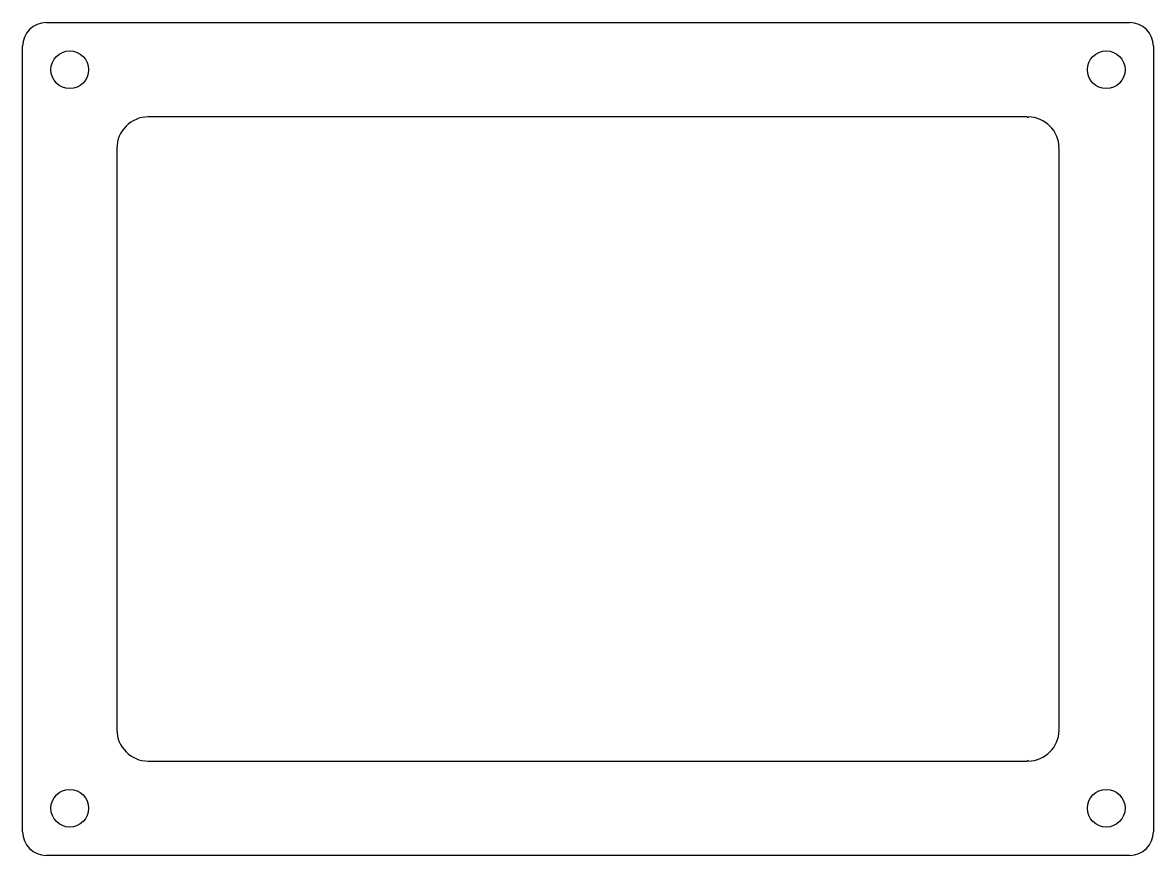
# Model space of a CAD drawing. Header units: millimetres. Extents: x -6 to 66, y -6 to 47.
import ezdxf

# ---------------------------------------------------------------- set-up
doc = ezdxf.new("R2010")
doc.units = ezdxf.units.MM

msp = doc.modelspace()

# ---------------------------------------------------------------- linework, layer by layer
for p, q in [((-4.5, 47), (0, 47)), ((0, 47), (64.5, 47)), ((-6, -4.5), (-6, 45.5)), ((66, 45.5), (66, -4.5)), ((64.5, -6), (-4.5, -6))]:
    msp.add_line(p, q)
at = {"color": 7, "linetype": 'Continuous', "lineweight": 25}
for p, q in [((57.9619, 41), (2, 41)), ((0, 39), (0, 2)), ((60, 2.0381), (60, 38.9619)), ((2, 0), (57.9619, 0))]:
    msp.add_line(p, q, dxfattribs=at)
for centre in [(-3, 44), (63, 44), (-3, -3), (63, -3)]:
    msp.add_circle(centre, 1.2, dxfattribs=at)
for centre, start, end in [((-4.5, 45.5), 90, 180), ((64.5, 45.5), 0, 90), ((-4.5, -4.5), 180, 270), ((64.5, -4.5), 270, 0)]:
    msp.add_arc(centre, 1.5, start, end)
for centre, radius, start, end in [((2.000046, 38.999954), 2.000046, 90.001327, 179.998673), ((58, 41), 0.0381, 180, 359.452936), ((57.999954, 38.999954), 2.000046, 1.092802, 88.907198), ((60, 39), 0.0381, 90.547064, 270), ((2.000046, 2.000046), 2.000046, 180.001327, 269.998673), ((57.999954, 2.000046), 2.000046, 271.092802, 358.907198), ((60, 2), 0.0381, 90, 269.452936), ((58, 0), 0.0381, 0.547064, 180)]:
    msp.add_arc(centre, radius, start, end, dxfattribs=at)

doc.saveas('drawing.dxf')
